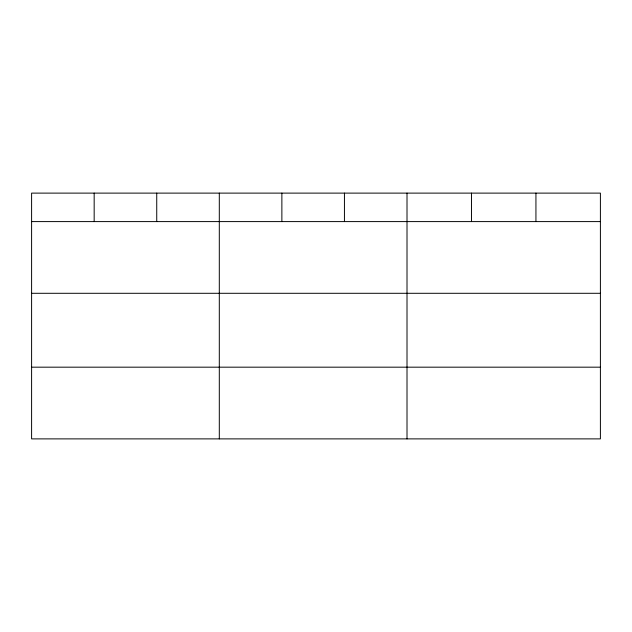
<?xml version="1.0" encoding="UTF-8"?>
<svg xmlns="http://www.w3.org/2000/svg" width="632" height="632" viewBox="0 0 632 632"><rect width="100%" height="100%" fill="white"/><g stroke="black" fill="none" stroke-linecap="round" stroke-linejoin="round"><path stroke-width="0.95" d="M600.4 293.295L600.4 193.115L31.6 193.115L31.6 438.885L600.4 438.885L600.4 293.295L31.6 293.295M31.6 221.595L600.4 221.595M31.6 367.176L600.4 367.176M535.936 193.115L535.936 221.595M471.472 193.115L471.472 221.595M407.008 193.115L407.008 438.885M344.44 193.115L344.44 221.595M281.872 193.115L281.872 221.595M219.304 193.115L219.304 438.885M156.736 193.115L156.736 221.595M94.168 193.115L94.168 221.595"/></g></svg>
